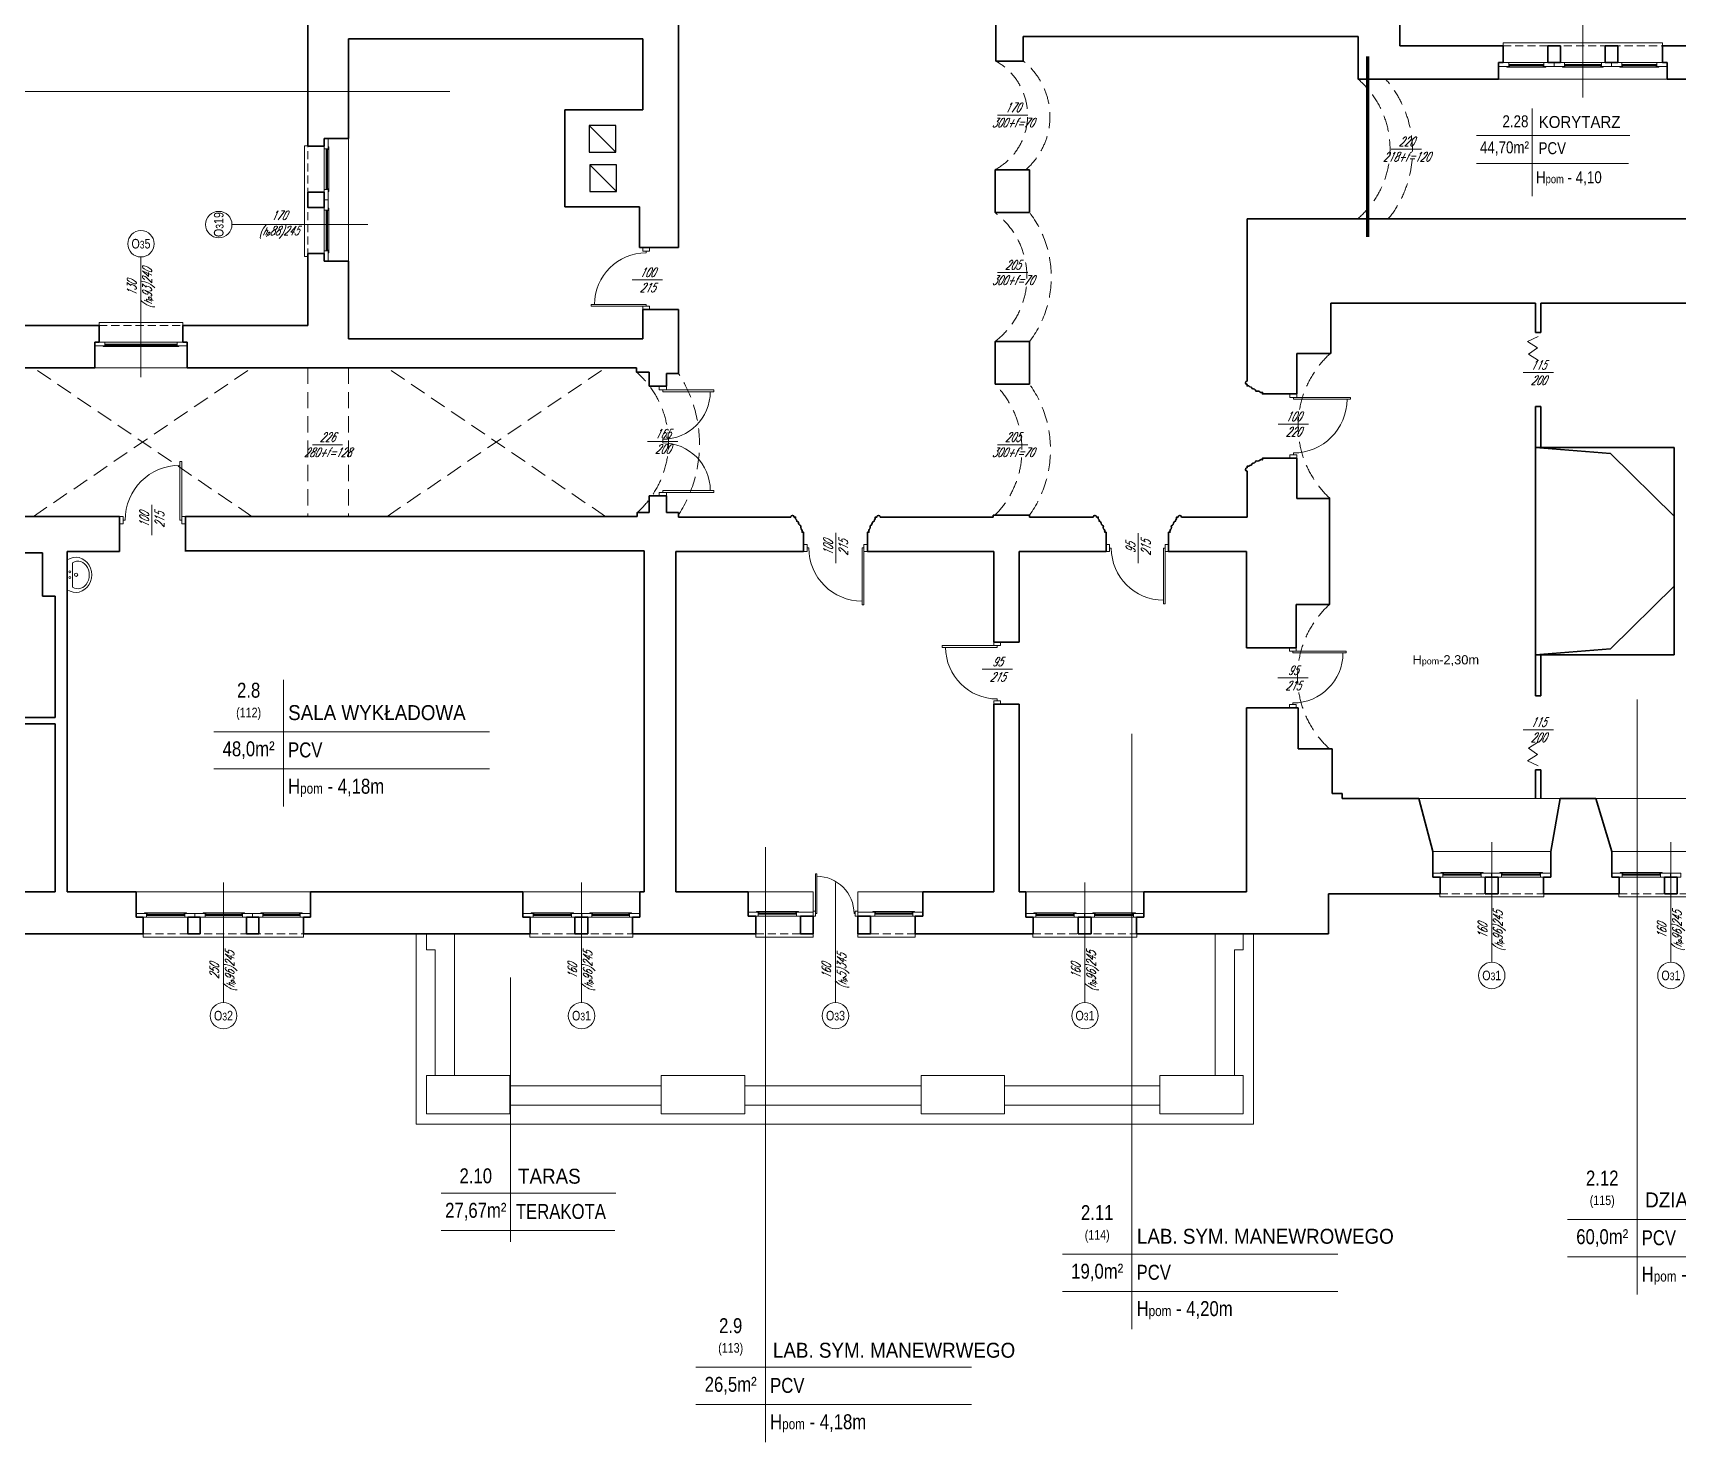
# Model space of a CAD drawing. Header units: millimetres. Extents: x -18485 to 40303, y -22087 to 35064.
# Drawn here: x 11731 to 14308, y 4423 to 6630 of the extents above; entities that cross this region are included whole.
import ezdxf

# ---------------------------------------------------------------- set-up
doc = ezdxf.new("R2010")
doc.units = ezdxf.units.MM
doc.linetypes.add('ACAD_ISO12W100', pattern=[21, 12, -3, 0, -3, 0, -3])
doc.linetypes.add('DASHED', pattern=[19.05, 12.7, -6.35])
doc.layers.get('0').update_dxf_attribs({"lineweight": 25})
for name, color, linetype, lineweight in [('01_ściany', 2, 'Continuous', 25), ('03-01_okna', 5, 'Continuous', 15), ('03_drzwi', 1, 'Continuous', 0), ('04-1_widok', 251, 'Continuous', 5), ('04-2_nad', 251, 'DASHED', 5), ('05-03_opis', 10, 'Continuous', 5), ('07_wyposażenie', 253, 'Continuous', 5), ('11 piętro I - ściany', 2, 'Continuous', 35), ('31 piętro III - ściany', 2, 'Continuous', 35)]:
    doc.layers.add(name, color=color, linetype=linetype, lineweight=lineweight)
doc.styles.add('arial', font='arial.ttf')
doc.styles.add('ariel', font='arial.ttf', dxfattribs={"width": 0.8})
doc.styles.add('ariel_wym', font='simplex.shx', dxfattribs={"width": 0.65, "oblique": 25})

# ---------------------------------------------------------------- blocks, each defined once
blk = doc.blocks.new('umywal04')
at = {"flags": 128}
for points in [[(0, 0), (-2.4, -4.4), (-3.7, -9.1), (-4.1, -13.9), (-3.5, -18.7), (-1.8, -23.4), (0.7, -27.6), (4.2, -31.3), (8.3, -34.4), (13, -36.6), (18.1, -38), (23.4, -38.5), (28.7, -38), (33.8, -36.6), (38.5, -34.4), (42.6, -31.3), (46.1, -27.6), (48.6, -23.4), (50.3, -18.7), (50.9, -13.9), (50.5, -9.1), (49.2, -4.4), (46.8, 0)], [(4.3, -8.4), (2.7, -11.4), (1.8, -14.6), (1.7, -17.9), (2.3, -21.2), (3.7, -24.3), (5.8, -27.2), (8.5, -29.6), (11.7, -31.6), (15.3, -33.1), (19.3, -34.1), (23.3, -34.4), (27.4, -34.1), (31.3, -33.1), (34.9, -31.6), (38.1, -29.6), (40.8, -27.2), (42.9, -24.3), (44.3, -21.2), (44.9, -17.9), (44.8, -14.6), (43.9, -11.4), (42.3, -8.4)]]:
    blk.add_lwpolyline(points, dxfattribs=at)
for points in [[(0, 0), (46.8, 0)], [(4.3, -8.4), (42.3, -8.4)]]:
    blk.add_lwpolyline(points)
for centre, radius in [((19.3, -4), 1.56), ((23.5, -13.9), 2.54), ((28.3, -4), 1.56)]:
    blk.add_circle(centre, radius)
blk = doc.blocks.new('*U1422')
blk.add_line((0, 0.375), (0, 0.4))
at = {"ltscale": 0.8}
blk.add_lwpolyline([(0.05, 0.4), (0.05, 0.45), (-0.05, 0.45), (-0.05, 0.4)], close=True, dxfattribs=at)
blk.add_lwpolyline([(0, -0.4), (0, -0.375), (0.8, -0.375), (0.8, -0.4), (0.05, -0.4), (-0.05, -0.4), (-0.05, -0.45), (0.05, -0.45), (0.05, -0.4)])
blk.add_arc((0, -0.375), 0.75, 0, 90)
blk = doc.blocks.new('*U1428')
blk.add_line((0, 0.375), (0, 0.4))
at = {"ltscale": 0.8}
blk.add_lwpolyline([(-0.05, 0.4), (-0.05, 0.45), (0.05, 0.45), (0.05, 0.4)], close=True, dxfattribs=at)
blk.add_lwpolyline([(0, -0.4), (0, -0.375), (-0.8, -0.375), (-0.8, -0.4), (-0.05, -0.4), (0.05, -0.4), (0.05, -0.45), (-0.05, -0.45), (-0.05, -0.4)])
blk.add_arc((0, -0.375), 0.75, 90, 180)
blk = doc.blocks.new('*U1429')
blk.add_line((0, 0.375), (0, 0.4))
at = {"ltscale": 0.8}
blk.add_lwpolyline([(0.05, 0.4), (0.05, 0.45), (-0.05, 0.45), (-0.05, 0.4)], close=True, dxfattribs=at)
blk.add_lwpolyline([(0, -0.4), (0, -0.375), (0.8, -0.375), (0.8, -0.4), (0.05, -0.4), (-0.05, -0.4), (-0.05, -0.45), (0.05, -0.45), (0.05, -0.4)])
blk.add_arc((0, -0.375), 0.75, 0, 90)
blk = doc.blocks.new('*U1430')
blk.add_line((0, -0.375), (0, -0.4))
blk.add_lwpolyline([(0, 0.4), (0, 0.375), (-0.8, 0.375), (-0.8, 0.4), (-0.05, 0.4), (0.05, 0.4), (0.05, 0.45), (-0.05, 0.45), (-0.05, 0.4)])
at = {"ltscale": 0.8}
blk.add_lwpolyline([(-0.05, -0.4), (-0.05, -0.45), (0.05, -0.45), (0.05, -0.4)], close=True, dxfattribs=at)
blk.add_arc((0, 0.375), 0.75, 180, 270)
blk = doc.blocks.new('*U1431')
for p, q in [((0, -0.025), (0, 0.025)), ((0, -0.675), (0, -0.7))]:
    blk.add_line(p, q)
for points in [[(0, 0.7), (0, 0.675), (0.7, 0.675), (0.7, 0.7), (0.05, 0.7), (-0.05, 0.7), (-0.05, 0.75), (0.05, 0.75), (0.05, 0.7)], [(0, -0.7), (0, -0.675), (0.7, -0.675), (0.7, -0.7), (0.05, -0.7), (-0.05, -0.7), (-0.05, -0.75), (0.05, -0.75), (0.05, -0.7)]]:
    blk.add_lwpolyline(points)
for centre, start, end in [((0, 0.675), 270, 0), ((0, -0.675), 0, 90)]:
    blk.add_arc(centre, 0.65, start, end)
blk = doc.blocks.new('*U1432')
blk.add_line((0, -0.375), (0, -0.4))
blk.add_lwpolyline([(0, 0.4), (0, 0.375), (0.8, 0.375), (0.8, 0.4), (0.05, 0.4), (-0.05, 0.4), (-0.05, 0.45), (0.05, 0.45), (0.05, 0.4)])
at = {"ltscale": 0.8}
blk.add_lwpolyline([(0.05, -0.4), (0.05, -0.45), (-0.05, -0.45), (-0.05, -0.4)], close=True, dxfattribs=at)
blk.add_arc((0, 0.375), 0.75, 270, 360)

msp = doc.modelspace()

# ---------------------------------------------------------------- linework, layer by layer
at = {"layer": '01_ściany'}
for p, q in [((12644, 6443.4), (12602, 6485.4)), ((12645.1, 6381.9), (12603.1, 6423.9))]:
    msp.add_line(p, q, dxfattribs=at)
for points in [[(12644, 6485.4), (12602, 6485.4), (12602, 6443.4), (12644, 6443.4)], [(12645.1, 6423.9), (12603.1, 6423.9), (12603.1, 6381.9), (12645.1, 6381.9)]]:
    msp.add_lwpolyline(points, close=True, dxfattribs=at)
at = {"layer": '03-01_okna', "linetype": 'Continuous', "lineweight": 0}
for p, q in [((14034.1, 6610), (14034.1, 6615)), ((14034.1, 6615), (14284.1, 6615)), ((14284.1, 6610), (14284.1, 6615)), ((14098.1, 6584), (14043.1, 6584)), ((14043.1, 6581), (14098.1, 6581)), ((14044.1, 6577), (14044.1, 6581)), ((14044.1, 6579.5), (14097.1, 6579.5)), ((14044.1, 6579), (14097.1, 6579)), ((14097.1, 6577), (14097.1, 6581)), ((14188.1, 6584), (14130.1, 6584)), ((14130.1, 6581), (14188.1, 6581)), ((14131.1, 6577), (14131.1, 6581)), ((14131.1, 6579.5), (14187.1, 6579.5)), ((14131.1, 6579), (14187.1, 6579)), ((14187.1, 6577), (14187.1, 6581)), ((14275.1, 6584), (14220.1, 6584)), ((14220.1, 6581), (14275.1, 6581)), ((14221.1, 6577), (14221.1, 6581)), ((14221.1, 6579.5), (14274.1, 6579.5)), ((14221.1, 6579), (14274.1, 6579)), ((14274.1, 6577), (14274.1, 6581)), ((12161.1, 6453.5), (12156.1, 6453.5)), ((12156.1, 6280), (12156.1, 6453.5)), ((12187.1, 6385), (12187.1, 6449)), ((12190.1, 6449), (12190.1, 6385)), ((12194.1, 6448), (12190.1, 6448)), ((12191.6, 6448), (12191.6, 6386)), ((12192.1, 6448), (12192.1, 6386)), ((12194.1, 6386), (12190.1, 6386)), ((12187.1, 6353), (12187.1, 6289)), ((12190.1, 6289), (12190.1, 6353)), ((12194.1, 6352), (12190.1, 6352)), ((12191.6, 6290), (12191.6, 6352)), ((12192.1, 6290), (12192.1, 6352)), ((12194.1, 6290), (12190.1, 6290)), ((12161.1, 6280), (12156.1, 6280)), ((11834.4, 6172), (11834.4, 6177)), ((11834.4, 6177), (11965.4, 6177)), ((11965.4, 6172), (11965.4, 6177)), ((11956.4, 6146), (11843.4, 6146)), ((11843.4, 6143), (11956.4, 6143)), ((11844.4, 6139), (11844.4, 6143)), ((11844.4, 6141.5), (11955.4, 6141.5)), ((11844.4, 6141), (11955.4, 6141)), ((11955.4, 6139), (11955.4, 6143)), ((13939.8, 5311), (13999.8, 5311)), ((13940.8, 5315), (13940.8, 5311)), ((13940.8, 5313), (13998.8, 5313)), ((13940.8, 5312.5), (13998.8, 5312.5)), ((13998.8, 5315), (13998.8, 5311)), ((14092.8, 5311), (14031.8, 5311)), ((14032.8, 5315), (14032.8, 5311)), ((14091.8, 5313), (14032.8, 5313)), ((14091.8, 5312.5), (14032.8, 5312.5)), ((14091.8, 5315), (14091.8, 5311)), ((14220.6, 5311), (14280.6, 5311)), ((14221.6, 5315), (14221.6, 5311)), ((14221.6, 5313), (14279.6, 5313)), ((14221.6, 5312.5), (14279.6, 5312.5)), ((14279.6, 5315), (14279.6, 5311)), ((13999.8, 5308), (13939.8, 5308)), ((14031.8, 5308), (14092.8, 5308)), ((14280.6, 5308), (14220.6, 5308)), ((13934.8, 5282), (13934.8, 5277)), ((13934.8, 5277), (14097.8, 5277)), ((14097.8, 5282), (14097.8, 5277)), ((14215.6, 5282), (14215.6, 5277)), ((14215.6, 5277), (14378.6, 5277)), ((11908.4, 5248), (11968.4, 5248)), ((11968.4, 5245), (11908.4, 5245)), ((11909.4, 5252), (11909.4, 5248)), ((11909.4, 5250), (11967.4, 5250)), ((11909.4, 5249.5), (11967.4, 5249.5)), ((11967.4, 5252), (11967.4, 5248)), ((12058.9, 5248), (12000.4, 5248)), ((12000.4, 5245), (12058.9, 5245)), ((12001.4, 5252), (12001.4, 5248)), ((12057.9, 5250), (12001.4, 5250)), ((12057.9, 5249.5), (12001.4, 5249.5)), ((12057.9, 5252), (12057.9, 5248)), ((12090.9, 5248), (12149.4, 5248)), ((12149.4, 5245), (12090.9, 5245)), ((12091.9, 5252), (12091.9, 5248)), ((12091.9, 5250), (12148.4, 5250)), ((12091.9, 5249.5), (12148.4, 5249.5)), ((12148.4, 5252), (12148.4, 5248)), ((12514.4, 5248), (12574.4, 5248)), ((12574.4, 5245), (12514.4, 5245)), ((12515.4, 5252), (12515.4, 5248)), ((12515.4, 5250), (12573.4, 5250)), ((12515.4, 5249.5), (12573.4, 5249.5)), ((12573.4, 5252), (12573.4, 5248)), ((12665.4, 5248), (12606.4, 5248)), ((12606.4, 5245), (12665.4, 5245)), ((12607.4, 5252), (12607.4, 5248)), ((12664.4, 5250), (12607.4, 5250)), ((12664.4, 5249.5), (12607.4, 5249.5)), ((12664.4, 5252), (12664.4, 5248)), ((12867.1, 5250), (12927.1, 5250)), ((12927.1, 5247), (12867.1, 5247)), ((12868.1, 5254), (12868.1, 5250)), ((12868.1, 5252), (12926.1, 5252)), ((12868.1, 5251.5), (12926.1, 5251.5)), ((12926.1, 5254), (12926.1, 5250)), ((13049.6, 5250), (13109.1, 5250)), ((13109.1, 5247), (13049.6, 5247)), ((13050.6, 5254), (13050.6, 5250)), ((13050.6, 5252), (13108.1, 5252)), ((13050.6, 5251.5), (13108.1, 5251.5)), ((13108.1, 5254), (13108.1, 5250)), ((13302.1, 5248), (13362.1, 5248)), ((13362.1, 5245), (13302.1, 5245)), ((13303.1, 5252), (13303.1, 5248)), ((13303.1, 5250), (13361.1, 5250)), ((13303.1, 5249.5), (13361.1, 5249.5)), ((13361.1, 5252), (13361.1, 5248)), ((13455.1, 5248), (13394.1, 5248)), ((13394.1, 5245), (13455.1, 5245)), ((13395.1, 5252), (13395.1, 5248)), ((13454.1, 5250), (13395.1, 5250)), ((13454.1, 5249.5), (13395.1, 5249.5)), ((13454.1, 5252), (13454.1, 5248)), ((11903.4, 5219), (11903.4, 5214)), ((11903.4, 5214), (12154.4, 5214)), ((12154.4, 5219), (12154.4, 5214)), ((12509.4, 5219), (12509.4, 5214)), ((12509.4, 5214), (12670.4, 5214)), ((12670.4, 5219), (12670.4, 5214)), ((12863.1, 5219), (12863.1, 5214)), ((12863.1, 5214), (12953.1, 5214)), ((12953.1, 5219), (12953.1, 5214)), ((13023.1, 5219), (13023.1, 5214)), ((13113.1, 5214), (13023.1, 5214)), ((13113.1, 5219), (13113.1, 5214)), ((13297.1, 5219), (13297.1, 5214)), ((13297.1, 5214), (13460.1, 5214)), ((13460.1, 5219), (13460.1, 5214))]:
    msp.add_line(p, q, dxfattribs=at)
at = {"layer": '03-01_okna', "linetype": 'DASHED'}
for p, q in [((14034.1, 6610), (14284.1, 6610)), ((12161.1, 6280), (12161.1, 6453.5)), ((11834.4, 6172), (11965.4, 6172)), ((13934.8, 5282), (14097.8, 5282)), ((14215.6, 5282), (14378.6, 5282)), ((11903.4, 5219), (12154.4, 5219)), ((12509.4, 5219), (12670.4, 5219)), ((12863.1, 5219), (12953.1, 5219)), ((13113.1, 5219), (13023.1, 5219)), ((13297.1, 5219), (13460.1, 5219))]:
    msp.add_line(p, q, dxfattribs=at)
at = {"layer": '03-01_okna', "linetype": 'Continuous', "lineweight": 0}
for points in [[(14043.1, 6578), (14027.1, 6578), (14027.1, 6584), (14043.1, 6584)], [(14114.1, 6578), (14098.1, 6578), (14098.1, 6584), (14114.1, 6584)], [(14130.1, 6578), (14114.1, 6578), (14114.1, 6584), (14130.1, 6584)], [(14204.1, 6578), (14188.1, 6578), (14188.1, 6584), (14204.1, 6584)], [(14220.1, 6578), (14204.1, 6578), (14204.1, 6584), (14220.1, 6584)], [(14291.1, 6578), (14275.1, 6578), (14275.1, 6584), (14291.1, 6584)], [(12193.1, 6449), (12193.1, 6465), (12187.1, 6465), (12187.1, 6449)], [(12193.1, 6369), (12193.1, 6385), (12187.1, 6385), (12187.1, 6369)], [(12193.1, 6369), (12193.1, 6353), (12187.1, 6353), (12187.1, 6369)], [(12193.1, 6289), (12193.1, 6273), (12187.1, 6273), (12187.1, 6289)], [(11843.4, 6140), (11827.4, 6140), (11827.4, 6146), (11843.4, 6146)], [(11972.4, 6140), (11956.4, 6140), (11956.4, 6146), (11972.4, 6146)], [(13939.8, 5314), (13923.8, 5314), (13923.8, 5308), (13939.8, 5308)], [(14015.8, 5314), (13999.8, 5314), (13999.8, 5308), (14015.8, 5308)], [(14015.8, 5314), (14031.8, 5314), (14031.8, 5308), (14015.8, 5308)], [(14092.8, 5314), (14108.8, 5314), (14108.8, 5308), (14092.8, 5308)], [(14220.6, 5314), (14204.6, 5314), (14204.6, 5308), (14220.6, 5308)], [(14296.6, 5314), (14280.6, 5314), (14280.6, 5308), (14296.6, 5308)], [(14296.6, 5314), (14312.6, 5314), (14312.6, 5308), (14296.6, 5308)], [(11908.4, 5251), (11892.4, 5251), (11892.4, 5245), (11908.4, 5245)], [(11984.4, 5251), (11968.4, 5251), (11968.4, 5245), (11984.4, 5245)], [(11984.4, 5251), (12000.4, 5251), (12000.4, 5245), (11984.4, 5245)], [(12058.9, 5251), (12074.9, 5251), (12074.9, 5245), (12058.9, 5245)], [(12090.9, 5251), (12074.9, 5251), (12074.9, 5245), (12090.9, 5245)], [(12165.4, 5251), (12149.4, 5251), (12149.4, 5245), (12165.4, 5245)], [(12514.4, 5251), (12498.4, 5251), (12498.4, 5245), (12514.4, 5245)], [(12590.4, 5251), (12574.4, 5251), (12574.4, 5245), (12590.4, 5245)], [(12590.4, 5251), (12606.4, 5251), (12606.4, 5245), (12590.4, 5245)], [(12665.4, 5251), (12681.4, 5251), (12681.4, 5245), (12665.4, 5245)], [(12867.1, 5253), (12851.1, 5253), (12851.1, 5247), (12867.1, 5247)], [(12953, 5253), (12927.1, 5253), (12927.1, 5247), (12953, 5247)], [(13049.6, 5253), (13023, 5253), (13023, 5247), (13049.6, 5247)], [(13125.1, 5253), (13109.1, 5253), (13109.1, 5247), (13125.1, 5247)], [(13302.1, 5251), (13286.1, 5251), (13286.1, 5245), (13302.1, 5245)], [(13378.1, 5251), (13362.1, 5251), (13362.1, 5245), (13378.1, 5245)], [(13378.1, 5251), (13394.1, 5251), (13394.1, 5245), (13378.1, 5245)], [(13455.1, 5251), (13471.1, 5251), (13471.1, 5245), (13455.1, 5245)]]:
    msp.add_lwpolyline(points, close=True, dxfattribs=at)
for points in [[(14040.1, 6578), (14040.1, 6577), (14101.1, 6577), (14101.1, 6578)], [(14127.1, 6578), (14127.1, 6577), (14191.1, 6577), (14191.1, 6578)], [(14217.1, 6578), (14217.1, 6577), (14278.1, 6577), (14278.1, 6578)], [(12193.1, 6452), (12194.1, 6452), (12194.1, 6382), (12193.1, 6382)], [(12193.1, 6286), (12194.1, 6286), (12194.1, 6356), (12193.1, 6356)], [(11840.4, 6140), (11840.4, 6139), (11959.4, 6139), (11959.4, 6140)], [(13936.8, 5314), (13936.8, 5315), (14002.8, 5315), (14002.8, 5314)], [(14095.8, 5314), (14095.8, 5315), (14028.8, 5315), (14028.8, 5314)], [(14217.6, 5314), (14217.6, 5315), (14283.6, 5315), (14283.6, 5314)], [(11905.4, 5251), (11905.4, 5252), (11971.4, 5252), (11971.4, 5251)], [(12061.9, 5251), (12061.9, 5252), (11997.4, 5252), (11997.4, 5251)], [(12087.9, 5251), (12087.9, 5252), (12152.4, 5252), (12152.4, 5251)], [(12511.4, 5251), (12511.4, 5252), (12577.4, 5252), (12577.4, 5251)], [(12668.4, 5251), (12668.4, 5252), (12603.4, 5252), (12603.4, 5251)], [(12864.1, 5253), (12864.1, 5254), (12930.1, 5254), (12930.1, 5253)], [(13046.6, 5253), (13046.6, 5254), (13112.1, 5254), (13112.1, 5253)], [(13299.1, 5251), (13299.1, 5252), (13365.1, 5252), (13365.1, 5251)], [(13458.1, 5251), (13458.1, 5252), (13391.1, 5252), (13391.1, 5251)]]:
    msp.add_lwpolyline(points, dxfattribs=at)
at = {"layer": '03_drzwi'}
for p, q in [((14089.3, 6154.8), (14072.3, 6147)), ((14072.3, 6147), (14088, 6137.1)), ((14088, 6137.1), (14073.9, 6127)), ((14073.9, 6127), (14089.5, 6117.1)), ((14073.9, 5510.1), (14089.5, 5519.9)), ((14072.3, 5490), (14088, 5499.9)), ((14088, 5499.9), (14073.9, 5510.1)), ((14089.3, 5482.2), (14072.3, 5490))]:
    msp.add_line(p, q, dxfattribs=at)
at = {"layer": '04-1_widok'}
for p, q in [((14291.1, 6558), (14027.1, 6558)), ((12225.1, 6465), (12225.1, 6273)), ((11972.4, 6106), (11827.4, 6106)), ((14085.1, 5431), (13902.1, 5431)), ((14085.1, 5431), (14123.6, 5431)), ((14406.8, 5431), (14179.7, 5431)), ((14108.8, 5348), (13923.8, 5348)), ((14389.6, 5348), (14204.6, 5348)), ((11892.4, 5285), (12165.4, 5285)), ((12681.4, 5285), (12498.4, 5285)), ((12851.1, 5285), (12953, 5285)), ((12953, 5285), (12953, 5253)), ((13023, 5285), (13023, 5253)), ((13125.1, 5285), (13023, 5285)), ((13471.1, 5285), (13286.1, 5285)), ((12331.1, 4921), (12331.1, 5219)), ((12347.1, 5219), (12347.1, 5194)), ((12391.1, 5219), (12391.1, 4997)), ((12391.1, 4997), (12391.1, 5219)), ((13583.1, 4997), (13583.1, 5219)), ((13627.1, 5219), (13627.1, 5194)), ((13643.1, 4921), (13643.1, 5219)), ((12347.1, 5194), (12361.1, 5194)), ((12361.1, 4997), (12361.1, 5194)), ((13613.1, 4997), (13613.1, 5194)), ((13627.1, 5194), (13613.1, 5194)), ((12391.1, 4997), (12347.1, 4997)), ((12347.1, 4997), (12347.1, 4937)), ((12391.1, 4997), (12478.1, 4997)), ((12478.1, 4997), (12478.1, 4981)), ((12478.1, 4981), (12715.1, 4981)), ((12478.1, 4981), (12478.1, 4951)), ((12846.1, 4997), (12715.1, 4997)), ((12715.1, 4997), (12715.1, 4981)), ((12715.1, 4981), (12715.1, 4951)), ((12846.1, 4997), (12846.1, 4981)), ((12846.1, 4981), (13122.1, 4981)), ((12846.1, 4981), (12846.1, 4951)), ((13253.1, 4997), (13122.1, 4997)), ((13122.1, 4997), (13122.1, 4981)), ((13122.1, 4981), (13122.1, 4951)), ((13253.1, 4981), (13253.1, 4997)), ((13253.1, 4981), (13496.1, 4981)), ((13253.1, 4981), (13253.1, 4951)), ((13583.1, 4997), (13496.1, 4997)), ((13496.1, 4997), (13496.1, 4981)), ((13496.1, 4981), (13496.1, 4951)), ((13583.1, 4997), (13627.1, 4997)), ((13627.1, 4997), (13627.1, 4937)), ((12478.1, 4951), (12715.1, 4951)), ((12478.1, 4951), (12478.1, 4937)), ((12715.1, 4951), (12715.1, 4937)), ((12846.1, 4951), (13122.1, 4951)), ((12846.1, 4951), (12846.1, 4937)), ((13122.1, 4951), (13122.1, 4937)), ((13253.1, 4951), (13496.1, 4951)), ((13253.1, 4937), (13253.1, 4951)), ((13496.1, 4951), (13496.1, 4937)), ((12478.1, 4937), (12347.1, 4937)), ((12715.1, 4937), (12846.1, 4937)), ((13122.1, 4937), (13253.1, 4937)), ((13496.1, 4937), (13627.1, 4937)), ((12331.1, 4921), (13643.1, 4921))]:
    msp.add_line(p, q, dxfattribs=at)
at = {"layer": '04-2_nad', "ltscale": 2}
for p, q in [((11731.5, 5873), (12073.5, 6105.9)), ((12073.5, 5873), (11731.5, 6105.9)), ((12161.1, 6106), (12161.1, 5873)), ((12225.1, 6106), (12225.1, 5873)), ((12285.6, 5873), (12627.6, 6105.9)), ((12627.6, 5873), (12285.6, 6105.9))]:
    msp.add_line(p, q, dxfattribs=at)
for centre, radius, start, end in [((13192, 6501.5), 97.1, 298.3636, 60.9637), ((13213.6, 6499.5), 110.6, 311.0014, 51.7272), ((13713, 6448.9), 144, 310.2472, 49.2295), ((13722.5, 6446.1), 169.7, 320.8822, 41.2403), ((13161.1, 6248), 127, 307.3246, 52.6754), ((13159.7, 6248), 166.6, 322.672, 37.328), ((13866.9, 6014.5), 153.8, 132.4503, 227.5497), ((12579.4, 5988.6), 147, 311.8057, 48.7152), ((12572.6, 5986.2), 202.5, 327.3572, 33.1637), ((13134.9, 5977.5), 145.4, 315.1813, 44.8187), ((13148.5, 5977.5), 176.5, 324.4892, 35.5108), ((13864.8, 5622), 152.7, 132.2633, 227.7367)]:
    msp.add_arc(centre, radius, start, end, dxfattribs=at)
at = {"layer": '05-03_opis', "lineweight": 0}
for p, q in [((14159.1, 6529.4), (14159.1, 6717.4)), ((13289.4, 6501.7), (13242.2, 6501.7)), ((13906.2, 6448.3), (13859, 6448.3)), ((12255.1, 6330.2), (12042.5, 6330.2)), ((11899.9, 6091.4), (11899.9, 6279.4)), ((12716.9, 6243.4), (12669.7, 6243.4)), ((13289.4, 6255), (13242.2, 6255)), ((14112.9, 6098.2), (14065.7, 6098.2)), ((13729.1, 6017.6), (13681.9, 6017.6)), ((12215.6, 5985.3), (12168.4, 5985.3)), ((12741, 5990.6), (12693.8, 5990.6)), ((13289.4, 5985.3), (13242.2, 5985.3)), ((11917, 5890.9), (11917, 5843.7)), ((12988.5, 5847.1), (12988.5, 5800)), ((13462.4, 5847), (13462.4, 5799.8)), ((13265.3, 5633.5), (13218.1, 5633.5)), ((13728.5, 5620), (13681.3, 5620)), ((14112.9, 5538.8), (14065.7, 5538.8)), ((14016.4, 5362.6), (14016.4, 5174.6)), ((14297.1, 5362.6), (14297.1, 5174.6)), ((12029.2, 5299.6), (12029.2, 5111.6)), ((12590.2, 5299.6), (12590.2, 5111.6)), ((12988.1, 5299.6), (12988.1, 5111.6)), ((13379, 5299.6), (13379, 5111.6))]:
    msp.add_line(p, q, dxfattribs=at)
at = {"layer": '05-03_opis'}
for p, q in [((11176.7, 6538.4), (12383.7, 6538.4)), ((14079.9, 6511.9), (14079.9, 6374.6)), ((13992.7, 6469.6), (14232.6, 6469.6)), ((13992.7, 6425.9), (14230.9, 6425.9)), ((12123.1, 5616.8), (12123.1, 5418.5)), ((14244, 5586.3), (14244, 4654.3)), ((12014.2, 5535.7), (12445.9, 5535.7)), ((13452.6, 5532.2), (13452.6, 4600.1)), ((12014.2, 5477.4), (12445.9, 5477.4)), ((12878.4, 5355.1), (12878.4, 4423)), ((12478.9, 5150.5), (12478.9, 4736.9)), ((12370, 4812.8), (12643.7, 4812.8)), ((14135.1, 4771.5), (14566.8, 4771.5)), ((12370, 4754.4), (12642.6, 4754.4)), ((13343.7, 4717.4), (13775.4, 4717.4)), ((14135.1, 4713.2), (14566.8, 4713.2)), ((13343.7, 4659.1), (13775.4, 4659.1)), ((12769.4, 4540.3), (13201.1, 4540.3)), ((12769.4, 4481.9), (13201.1, 4481.9))]:
    msp.add_line(p, q, dxfattribs=at)
at = {"layer": '05-03_opis', "linetype": 'ACAD_ISO12W100', "ltscale": 5, "const_width": 5}
msp.add_lwpolyline([(13822.1, 6593.8), (13822.1, 6310.7)], dxfattribs=at)
at = {"layer": '05-03_opis', "lineweight": 0}
for centre in [(12021.8, 6330.2), (11899.9, 6300.1), (14016.4, 5153.9), (14297.1, 5153.9), (12029.2, 5090.9), (12590.2, 5090.9), (12988.1, 5090.9), (13379, 5090.9)]:
    msp.add_circle(centre, 20.7, dxfattribs=at)
at = {"layer": '11 piętro I - ściany'}
for p, q in [((13872.1, 6822.5), (13872.1, 6610)), ((13239.1, 6586.4), (13239.1, 6729.5)), ((12161.1, 6453), (12161.1, 6708)), ((12742.1, 6294), (12742.1, 6678)), ((13807.1, 6625), (13282.1, 6625)), ((13282.1, 6586.4), (13282.1, 6625)), ((13807.1, 6625), (13807.1, 6558)), ((12225.1, 6465), (12225.1, 6621)), ((12225.1, 6621), (12686.1, 6621)), ((12686.1, 6621), (12686.1, 6510)), ((14034.1, 6610), (13872.1, 6610)), ((14034.1, 6584), (14034.1, 6610)), ((14104.1, 6584), (14104.1, 6610)), ((14104.1, 6610), (14124.1, 6610)), ((14124.1, 6610), (14124.1, 6584)), ((14194.1, 6584), (14194.1, 6610)), ((14194.1, 6610), (14214.1, 6610)), ((14214.1, 6610), (14214.1, 6584)), ((14838.6, 6610), (14284.1, 6610)), ((14284.1, 6584), (14284.1, 6610)), ((13239.1, 6586.4), (13282.1, 6586.4)), ((14027.1, 6558), (14027.1, 6584)), ((14027.1, 6584), (14034.1, 6584)), ((14124.1, 6584), (14104.1, 6584)), ((14214.1, 6584), (14194.1, 6584)), ((14291.1, 6584), (14284.1, 6584)), ((14291.1, 6558), (14291.1, 6584)), ((13807.1, 6558), (14027.1, 6558)), ((14291.1, 6558), (14832.1, 6558)), ((12686.1, 6510), (12564.1, 6510)), ((12564.1, 6510), (12564.1, 6358)), ((12187.1, 6453), (12161.1, 6453)), ((12225.1, 6465), (12187.1, 6465)), ((12187.1, 6465), (12187.1, 6453)), ((13292.1, 6416), (13238.1, 6416)), ((13238.1, 6416), (13238.1, 6349)), ((13292.1, 6349), (13292.1, 6416)), ((12161.1, 6381), (12187.1, 6381)), ((12161.1, 6381), (12161.1, 6357)), ((12187.1, 6381), (12187.1, 6357)), ((12161.1, 6357), (12187.1, 6357)), ((12564.1, 6358), (12681.1, 6358)), ((12681.1, 6358), (12681.1, 6294)), ((13238.1, 6349), (13292.1, 6349)), ((13238.1, 6349), (13292.1, 6349)), ((13238.1, 6349), (13292.1, 6349)), ((13633.1, 6085), (13633.1, 6339)), ((13633.1, 6339), (14633.1, 6339)), ((12681.1, 6294), (12742.1, 6294)), ((12187.1, 6285), (12161.1, 6285)), ((12161.1, 6285), (12161.1, 6172)), ((12187.1, 6273), (12187.1, 6285)), ((12225.1, 6273), (12187.1, 6273)), ((12225.1, 6151), (12225.1, 6273)), ((12742.1, 6197), (12686.1, 6197)), ((12686.1, 6197), (12686.1, 6151)), ((12742.1, 6097), (12742.1, 6197)), ((14085.1, 6207), (13764.1, 6207)), ((13764.1, 6207), (13764.1, 6128)), ((14085.1, 6207), (14085.1, 6161)), ((14085.1, 6207), (14085.1, 6161)), ((14093.1, 6207), (14543.1, 6207)), ((14093.1, 6207), (14093.1, 6161)), ((11834.4, 6172), (11466.4, 6172)), ((11834.4, 6146), (11834.4, 6172)), ((11965.4, 6146), (11965.4, 6172)), ((11965.4, 6172), (12161.1, 6172)), ((14085.1, 6161), (14093.1, 6161)), ((11827.4, 6106), (11827.4, 6146)), ((11827.4, 6146), (11834.4, 6146)), ((11972.4, 6146), (11965.4, 6146)), ((11972.4, 6106), (11972.4, 6146)), ((12686.1, 6151), (12225.1, 6151)), ((13238.1, 6147), (13238.1, 6080)), ((13238.1, 6147), (13292.1, 6147)), ((13238.1, 6147), (13292.1, 6147)), ((13292.1, 6080), (13292.1, 6147)), ((13764.1, 6128), (13711.1, 6128)), ((13711.1, 6128), (13711.1, 6065)), ((11827.4, 6106), (11473.4, 6106)), ((11972.4, 6106), (12676.4, 6106)), ((12676.4, 6099), (12676.4, 6106)), ((12696.4, 6099), (12676.4, 6099)), ((12696.4, 6077), (12696.4, 6099)), ((12742.1, 6097), (12723.1, 6097)), ((12723.1, 6097), (12723.1, 6077)), ((12723.1, 6077), (12696.4, 6077)), ((13238.1, 6080), (13292.1, 6080)), ((13238.1, 6080), (13292.1, 6080)), ((14085.1, 6045), (14085.1, 5981)), ((14085.1, 6045), (14093.1, 6045)), ((14093.1, 6045), (14093.1, 5981)), ((14085.1, 5656), (14085.1, 5981)), ((14085.1, 5981), (14302.1, 5981)), ((14202.3, 5971.5), (14085.1, 5981)), ((14302.1, 5656), (14302.1, 5981)), ((14302.1, 5873.5), (14202.3, 5971.5)), ((13633.1, 5872), (13633.1, 5944)), ((12723.1, 5905), (12696.4, 5905)), ((12696.4, 5905), (12696.4, 5879)), ((12723.1, 5879), (12723.1, 5905)), ((12677.4, 5873), (12677.4, 5879)), ((12677.4, 5879), (12696.4, 5879)), ((12742.1, 5879), (12723.1, 5879)), ((12742.1, 5872), (12742.1, 5879)), ((13711.1, 5901), (13763.1, 5901)), ((13762.1, 5735), (13762.1, 5901)), ((11015.4, 5873), (11866.4, 5873)), ((11866.4, 5873), (11866.4, 5818)), ((11969.4, 5873), (11969.4, 5818)), ((11969.4, 5873), (12677.4, 5873)), ((12742.1, 5872), (12918.1, 5872)), ((13058.1, 5872), (13222.6, 5872)), ((13222.6, 5872), (13235.1, 5872)), ((13235.1, 5875), (13235.1, 5872)), ((13235.1, 5875), (13292.1, 5875)), ((13292.1, 5875), (13292.1, 5872)), ((13292.1, 5872), (13392.1, 5872)), ((13530.1, 5872), (13633.1, 5872)), ((11015.4, 5816), (11745.4, 5816)), ((11745.4, 5816), (11745.4, 5748)), ((11866.4, 5818), (11784.4, 5818)), ((11784.4, 5818), (11784.4, 5285)), ((11969.4, 5819), (12688.4, 5819)), ((12688.4, 5819), (12688.4, 5285)), ((12938.1, 5818), (12738.1, 5818)), ((12738.1, 5818), (12738.1, 5285)), ((13038.1, 5818), (13236.1, 5818)), ((13236.1, 5818), (13236.1, 5676)), ((13276.1, 5676), (13276.1, 5818)), ((13276.1, 5818), (13412.1, 5818)), ((13510.1, 5818), (13632.1, 5818)), ((13632.1, 5667), (13632.1, 5818)), ((13632.1, 5818), (13632.1, 5667)), ((14302.1, 5763.5), (14202.3, 5665.5)), ((11745.4, 5748), (11765.4, 5748)), ((11765.4, 5748), (11765.4, 5558)), ((13710.1, 5667), (13710.1, 5735)), ((13710.1, 5735), (13762.1, 5735)), ((13236.1, 5676), (13276.1, 5676)), ((13632.1, 5667), (13710.1, 5667)), ((14202.3, 5665.5), (14085.1, 5656)), ((14085.1, 5592), (14085.1, 5656)), ((14085.1, 5656), (14302.1, 5656)), ((14093.1, 5592), (14093.1, 5656)), ((13236.1, 5579), (13236.1, 5285)), ((13236.1, 5285), (13236.1, 5579)), ((13236.1, 5579), (13276.1, 5579)), ((13276.1, 5579), (13276.1, 5285)), ((13632.1, 5285), (13632.1, 5573)), ((13632.1, 5573), (13713.1, 5573)), ((13713.1, 5573), (13713.1, 5509)), ((14085.1, 5592), (14093.1, 5592)), ((11545.4, 5558), (11765.4, 5558)), ((11765.4, 5548), (11545.4, 5548)), ((11765.4, 5548), (11765.4, 5285)), ((13713.1, 5509), (13766.1, 5509)), ((13766.1, 5509), (13766.1, 5439)), ((14085.1, 5431), (14085.1, 5476)), ((14085.1, 5431), (14085.1, 5476)), ((14085.1, 5476), (14093.1, 5476)), ((14093.1, 5431), (14093.1, 5476)), ((13766.1, 5439), (13782.1, 5439)), ((13782.1, 5439), (13782.1, 5431)), ((13782.1, 5431), (13902.1, 5431)), ((13902.1, 5431), (13923.8, 5348)), ((14123.6, 5431), (14108.8, 5348)), ((14179.7, 5431), (14123.6, 5431)), ((14179.7, 5431), (14204.6, 5348)), ((13923.8, 5348), (13923.8, 5308)), ((14108.8, 5348), (14108.8, 5308)), ((14204.6, 5348), (14204.6, 5308)), ((11765.4, 5285), (11659.4, 5285)), ((11784.4, 5285), (11892.4, 5285)), ((11892.4, 5285), (11892.4, 5245)), ((12165.4, 5285), (12165.4, 5245)), ((12165.4, 5285), (12498.4, 5285)), ((12498.4, 5285), (12498.4, 5245)), ((12681.4, 5285), (12688.4, 5285)), ((12688.4, 5285), (12681.4, 5285)), ((12681.4, 5285), (12681.4, 5245)), ((12738.1, 5285), (12851.1, 5285)), ((12738.1, 5285), (12851.1, 5285)), ((12851.1, 5285), (12851.1, 5247)), ((13125.1, 5285), (13236.1, 5285)), ((13125.1, 5285), (13125.1, 5247)), ((13286.1, 5285), (13276.1, 5285)), ((13286.1, 5285), (13286.1, 5245)), ((13471.1, 5285), (13632.1, 5285)), ((13471.1, 5285), (13471.1, 5245)), ((13923.8, 5308), (13935.3, 5308)), ((13935.3, 5308), (13935.3, 5282)), ((14026.3, 5308), (14006.3, 5308)), ((14006.3, 5308), (14006.3, 5282)), ((14026.3, 5282), (14026.3, 5308)), ((14108.8, 5308), (14097.3, 5308)), ((14097.3, 5308), (14097.3, 5282)), ((14204.6, 5308), (14216.1, 5308)), ((14216.1, 5308), (14216.1, 5282)), ((14307.1, 5308), (14287.1, 5308)), ((14287.1, 5308), (14287.1, 5282)), ((14307.1, 5282), (14307.1, 5308)), ((13760.4, 5282), (13760.4, 5219)), ((13760.4, 5282), (13935.3, 5282)), ((14006.3, 5282), (14026.3, 5282)), ((14097.3, 5282), (14216.1, 5282)), ((14287.1, 5282), (14307.1, 5282)), ((11892.4, 5245), (11903.4, 5245)), ((11903.4, 5245), (11903.4, 5219)), ((11973.4, 5245), (11973.4, 5219)), ((11973.4, 5245), (11992.4, 5245)), ((11992.4, 5245), (11992.4, 5219)), ((12065.4, 5245), (12065.4, 5219)), ((12065.4, 5245), (12084.4, 5245)), ((12084.4, 5245), (12084.4, 5219)), ((12165.4, 5245), (12154.4, 5245)), ((12154.4, 5245), (12154.4, 5219)), ((12498.4, 5245), (12509.9, 5245)), ((12509.9, 5245), (12509.9, 5219)), ((12599.9, 5245), (12579.9, 5245)), ((12579.9, 5245), (12579.9, 5219)), ((12599.9, 5219), (12599.9, 5245)), ((12681.4, 5245), (12669.9, 5245)), ((12669.9, 5245), (12669.9, 5219)), ((12851.1, 5247), (12863.1, 5247)), ((12863.1, 5247), (12863.1, 5219)), ((12933.1, 5247), (12933.1, 5219)), ((12933.1, 5247), (12953.1, 5247)), ((12953.1, 5247), (12953.1, 5219)), ((13023.1, 5247), (13023.1, 5219)), ((13023.1, 5247), (13043.1, 5247)), ((13043.1, 5247), (13043.1, 5219)), ((13125.1, 5247), (13113.1, 5247)), ((13113.1, 5247), (13113.1, 5219)), ((13286.1, 5245), (13297.6, 5245)), ((13297.6, 5245), (13297.6, 5219)), ((13388.6, 5245), (13368.6, 5245)), ((13368.6, 5245), (13368.6, 5219)), ((13388.6, 5219), (13388.6, 5245)), ((13471.1, 5245), (13459.6, 5245)), ((13459.6, 5245), (13459.6, 5219)), ((11903.4, 5219), (11648.4, 5219)), ((11992.4, 5219), (11973.4, 5219)), ((12084.4, 5219), (12065.4, 5219)), ((12154.4, 5219), (12509.9, 5219)), ((12509.9, 5219), (12391.1, 5219)), ((12579.9, 5219), (12599.9, 5219)), ((12863.1, 5219), (12669.9, 5219)), ((12953.1, 5219), (12933.1, 5219)), ((13043.1, 5219), (13023.1, 5219)), ((13297.6, 5219), (13113.1, 5219)), ((13368.6, 5219), (13388.6, 5219)), ((13760.4, 5219), (13459.6, 5219))]:
    msp.add_line(p, q, dxfattribs=at)
at = {"layer": '31 piętro III - ściany'}
for points in [[(13711.1, 6065), (13657, 6065), (13657, 6067.4), (13655.6, 6067.1), (13654.7, 6067), (13654, 6067.2), (13652.8, 6068), (13651.3, 6069), (13649.4, 6069.4), (13647.2, 6069.1), (13645.9, 6071.1), (13644.5, 6072.2), (13642.7, 6072.7), (13641.4, 6073.2), (13640.7, 6073.6), (13640.2, 6074.4), (13639.6, 6075.6, -0.223712), (13635.7, 6077.4), (13633.1, 6077.4), (13633.1, 6079.8, -1), (13633.1, 6085)], [(13711.1, 5901), (13711.1, 5964), (13657, 5964), (13657, 5961.6), (13655.6, 5962), (13654.7, 5962), (13654, 5961.8), (13652.8, 5961), (13651.3, 5960), (13649.4, 5959.6), (13647.2, 5959.9), (13645.9, 5958), (13644.5, 5956.8), (13642.7, 5956.3), (13641.4, 5955.8), (13640.7, 5955.4), (13640.2, 5954.7), (13639.6, 5953.4, 0.223712), (13635.7, 5951.6), (13633.1, 5951.6), (13633.1, 5949.2, 1), (13633.1, 5944)], [(12938.1, 5818), (12938.1, 5848.1), (12935.7, 5848.1), (12936, 5849.5), (12936.1, 5850.4), (12935.9, 5851.1), (12935.1, 5852.3), (12934.1, 5853.8), (12933.7, 5855.7), (12934, 5858), (12932.1, 5859.2), (12930.9, 5860.7), (12930.4, 5862.4), (12929.9, 5863.7), (12929.5, 5864.4), (12928.8, 5864.9), (12927.5, 5865.5, 0.223712), (12925.7, 5869.4), (12925.7, 5872), (12923.3, 5872, 1), (12918.1, 5872)], [(13038.1, 5818), (13038.1, 5848.1), (13040.5, 5848.1), (13040.2, 5849.5), (13040.1, 5850.4), (13040.3, 5851.1), (13041.1, 5852.3), (13042.1, 5853.8), (13042.5, 5855.7), (13042.2, 5858), (13044.2, 5859.2), (13045.3, 5860.7), (13045.8, 5862.4), (13046.3, 5863.7), (13046.7, 5864.4), (13047.4, 5864.9), (13048.7, 5865.5, -0.223712), (13050.5, 5869.4), (13050.5, 5872), (13052.9, 5872, -1), (13058.1, 5872)], [(13412.1, 5818), (13412.1, 5848.1), (13409.7, 5848.1), (13410, 5849.4), (13410.1, 5850.4), (13409.9, 5851.1), (13409.1, 5852.3), (13408.1, 5853.8), (13407.7, 5855.6), (13408, 5857.9), (13406.1, 5859.2), (13404.9, 5860.6), (13404.4, 5862.4), (13403.9, 5863.7), (13403.5, 5864.3), (13402.8, 5864.9), (13401.5, 5865.5, 0.223712), (13399.7, 5869.4), (13399.7, 5872), (13397.3, 5872, 1), (13392.1, 5872)], [(13510.1, 5818), (13510.1, 5848.1), (13512.5, 5848.1), (13512.2, 5849.4), (13512.1, 5850.3), (13512.3, 5851.1), (13513.1, 5852.3), (13514.1, 5853.8), (13514.5, 5855.6), (13514.2, 5857.9), (13516.1, 5859.1), (13517.3, 5860.6), (13517.8, 5862.3), (13518.3, 5863.7), (13518.7, 5864.3), (13519.4, 5864.9), (13520.7, 5865.5, -0.223712), (13522.5, 5869.4), (13522.5, 5872), (13524.9, 5872, -1), (13530.1, 5872)]]:
    msp.add_lwpolyline(points, format="xyb", dxfattribs=at)

# ---------------------------------------------------------------- block references
at = {"layer": '03_drzwi'}
for name, p, xscale, yscale, zscale, rotation in [('*U1432', (12691.5, 6245.5), 107.7777777777501, 107.7777777777501, 107.7777777777501, 180), ('*U1428', (13705.5, 6014.5), 112.2222222221917, 112.2222222221917, 112.2222222221917, 180), ('*U1422', (11917.9, 5867.3), 114.4444444444134, 114.4444444444134, 114.4444444444134, 90), ('*U1428', (12988.1, 5823.6), 111.1180932021907, 111.1180932021907, 111.1180932021907, 90), ('*U1428', (13461.1, 5823.4), 108.8888889750951, 108.8888889750951, 108.8888889750951, 90), ('*U1429', (13241.5, 5627.5), 107.7777777777446, 107.7777777777446, 107.7777777777446, 180), ('*U1432', (12988, 5250.9), 77.77777777775646, 77.77777777775646, 77.77777777775646, 90)]:
    msp.add_blockref(name, p, dxfattribs=dict(at, xscale=xscale, yscale=yscale, zscale=zscale, rotation=rotation))
for name, p, xscale, yscale, zscale in [('*U1431', (12717.4, 5991), 114.6666666666515, 114.6666666666515, 114.6666666666515), ('*U1430', (13704.9, 5620), -104.4444444444161, 104.4444444444161, 104.4444444444156)]:
    msp.add_blockref(name, p, dxfattribs=dict(at, xscale=xscale, yscale=yscale, zscale=zscale))
at = {"layer": '07_wyposażenie', "ltscale": 2, "rotation": 90}
msp.add_blockref('umywal04', (11784.4, 5758.1), dxfattribs=at)

# ---------------------------------------------------------------- texts
at = {"layer": '05-03_opis', "lineweight": 0, "attachment_point": 5}
for s, insert, char_height, width, style in [('170\\P300+f=70', (13266, 6501.7), 14.4, 68.936, 'ariel_wym'), ('220\\P218+f=120', (13882.8, 6448.3), 14.4, 68.936, 'ariel_wym'), ('170\\P({\\H0.8333x;h\\H0.6x;p}88)245', (12116, 6330.2), 14.4, 62.661, 'ariel_wym'), ('O{\\H0.8x;3}5', (11899.9, 6300.1), 15, 75.194, 'ariel'), ('205\\P300+f=70', (13266, 6255), 14.4, 68.936, 'ariel_wym'), ('100\\P215', (12693.5, 6243.4), 14.4, 68.936, 'ariel_wym'), ('115\\P200', (14089.5, 6098.2), 14.4, 68.936, 'ariel_wym'), ('100\\P220', (13705.7, 6017.6), 14.4, 68.936, 'ariel_wym'), ('165\\P200', (12717.6, 5990.6), 14.4, 68.936, 'ariel_wym'), ('226\\P280+f=128', (12192.2, 5985.3), 14.4, 68.936, 'ariel_wym'), ('205\\P300+f=70', (13266, 5985.3), 14.4, 68.936, 'ariel_wym'), ('95\\P215', (13241.9, 5633.5), 14.4, 68.936, 'ariel_wym'), ('{\\fArial|b0|i0|c238|p34;H\\H0.6944x;pom\\H1.44x;-2,30m}', (13944.4, 5646.9), 14.4, 141.502, 'arial'), ('95\\P215', (13705.1, 5620), 14.4, 68.936, 'ariel_wym'), ('115\\P200', (14089.5, 5538.8), 14.4, 68.936, 'ariel_wym'), ('O{\\H0.8x;3}1', (14016.4, 5153.9), 15, 75.194, 'ariel'), ('O{\\H0.8x;3}1', (14297.1, 5153.9), 15, 75.194, 'ariel'), ('O{\\H0.8x;3}2', (12029.2, 5090.9), 15, 75.194, 'ariel'), ('O{\\H0.8x;3}1', (12590.2, 5090.9), 15, 75.194, 'ariel'), ('O{\\H0.8x;3}3', (12988.1, 5090.9), 15, 75.194, 'ariel'), ('O{\\H0.8x;3}1', (13379, 5090.9), 15, 75.194, 'ariel')]:
    msp.add_mtext(s, dxfattribs=dict(at, insert=insert, char_height=char_height, width=width, style=style))
at = {"layer": '05-03_opis', "style": 'ariel'}
for s, insert, char_height, width, attachment_point in [('{\\fArial|b0|i0|c238|p34;2.28}', (14053.5, 6491.8), 18.739, 87.13, 5), ('\\W0.9;{\\fArial|b0|i0|c238|p34;KORYTARZ}', (14089.9, 6490.7), 18.739, 285.31, 4), ('{\\fArial|b0|i0|c238|p34;44,70m²}', (14036.3, 6449.4), 18.739, 87.13, 5), ('{\\fArial|b0|i0|c238|p34;PCV}', (14089.7, 6449.7), 18.739, 258.231, 4), ('{\\fArial|b0|i0|c238|p34; H\\H0.7x;pom\\H1.429x; - 4,10}', (14079.9, 6402.3), 18.739, 258.231, 4), ('{\\fArial|b0|i0|c238|p34;2.8\\P\\H0.6404x;(112)}', (12068.6, 5583.2), 23.423, 108.913, 5), ('\\W0.9;{\\fArial|b0|i0|c238|p34;SALA WYKŁADOWA}', (12130.5, 5565.5), 23.423, 356.637, 4), ('{\\fArial|b0|i0|c238|p34;48,0m²}', (12068.6, 5506.8), 23.423, 108.913, 5), ('{\\fArial|b0|i0|c238|p34; PCV}', (12123.1, 5507.1), 23.423, 322.789, 4), ('{\\fArial|b0|i0|c238|p34; H\\H0.7x;pom\\H1.429x; - 4,18m}', (12123.1, 5447.9), 23.423, 322.789, 4), ('{\\fArial|b0|i0|c238|p34;2.10}', (12424.5, 4839.9), 23.423, 108.913, 5), ('{\\fArial|b0|i0|c238|p34;2.12\\P\\H0.6404x;(115)}', (14189.5, 4819), 23.423, 108.913, 5), ('{\\fArial|b0|i0|c238|p34;27,67m²}', (12424.5, 4783.9), 23.423, 108.913, 5), ('{\\fArial|b0|i0|c238|p34;TERAKOTA}', (12487.3, 4784.1), 23.423, 322.789, 4), ('\\W0.9;{\\fArial|b0|i0|c238|p34;DZIAŁ NAUKOWY}', (14256.8, 4802.2), 23.423, 356.637, 4), ('{\\fArial|b0|i0|c238|p34;2.11\\P\\H0.6404x;(114)}', (13398.2, 4764.9), 23.423, 108.913, 5), ('\\W0.9;{\\fArial|b0|i0|c238|p34;LAB. SYM. MANEWROWEGO}', (13460.4, 4745.2), 23.423, 433.117, 4), ('{\\fArial|b0|i0|c238|p34;60,0m²}', (14189.5, 4742.6), 23.423, 108.913, 5), ('{\\fArial|b0|i0|c238|p34; PCV}', (14244, 4742.9), 23.423, 322.789, 4), ('{\\fArial|b0|i0|c238|p34;19,0m²}', (13398.2, 4688.5), 23.423, 108.913, 5), ('{\\fArial|b0|i0|c238|p34; PCV}', (13452.6, 4688.8), 23.423, 322.789, 4), ('{\\fArial|b0|i0|c238|p34; H\\H0.7x;pom\\H1.429x; - 2,30m}', (14244, 4683.7), 23.423, 322.789, 4), ('{\\fArial|b0|i0|c238|p34; H\\H0.7x;pom\\H1.429x; - 4,20m}', (13452.6, 4629.6), 23.423, 322.789, 4), ('{\\fArial|b0|i0|c238|p34;2.9\\P\\H0.6404x;(113)}', (12823.9, 4587.8), 23.423, 108.913, 5), ('\\W0.9;{\\fArial|b0|i0|c238|p34;LAB. SYM. MANEWRWEGO}', (12890.1, 4566.7), 23.423, 451.803, 4), ('{\\fArial|b0|i0|c238|p34;26,5m²}', (12823.9, 4511.3), 23.423, 108.913, 5), ('{\\fArial|b0|i0|c238|p34; PCV}', (12878.4, 4511.6), 23.423, 322.789, 4), ('{\\fArial|b0|i0|c238|p34; H\\H0.7x;pom\\H1.429x; - 4,18m}', (12878.4, 4452.4), 23.423, 322.789, 4)]:
    msp.add_mtext(s, dxfattribs=dict(at, insert=insert, char_height=char_height, width=width, attachment_point=attachment_point))
at = {"layer": '05-03_opis', "lineweight": 0, "attachment_point": 5, "rotation": 90}
for s, insert, char_height, width, style in [('O{\\H0.8x;3}19', (12021.8, 6330.2), 15, 75.194, 'ariel'), ('130\\P({\\H0.8333x;h\\H0.6x;p}93)240', (11899.9, 6230.5), 14.4, 62.661, 'ariel_wym'), ('100\\P215', (11917, 5867.5), 14.4, 68.936, 'ariel_wym'), ('100\\P215', (12988.5, 5823.8), 14.4, 68.936, 'ariel_wym'), ('95\\P215', (13462.4, 5823.6), 14.4, 68.936, 'ariel_wym'), ('160\\P({\\H0.8333x;h\\H0.6x;p}96)245', (14016.4, 5223.5), 14.4, 62.661, 'ariel_wym'), ('160\\P({\\H0.8333x;h\\H0.6x;p}96)245', (14297.1, 5223.5), 14.4, 62.661, 'ariel_wym'), ('250\\P({\\H0.8333x;h\\H0.6x;p}96)245', (12029.2, 5160.5), 14.4, 62.661, 'ariel_wym'), ('160\\P({\\H0.8333x;h\\H0.6x;p}96)245', (12590.2, 5160.5), 14.4, 62.661, 'ariel_wym'), ('160\\P({\\H0.8333x;h\\H0.6x;p}5)345', (12988.1, 5160.5), 14.4, 62.661, 'ariel_wym'), ('160\\P({\\H0.8333x;h\\H0.6x;p}96)245', (13379, 5160.5), 14.4, 62.661, 'ariel_wym')]:
    msp.add_mtext(s, dxfattribs=dict(at, insert=insert, char_height=char_height, width=width, style=style))
at = {"layer": '05-03_opis', "color": 1, "insert": (12490.7, 4839.3), "char_height": 23.423, "width": 451.803, "attachment_point": 4, "style": 'ariel'}
msp.add_mtext('\\W0.9;{\\fArial|b0|i0|c238|p34;TARAS}', dxfattribs=at)

doc.saveas('drawing.dxf')
